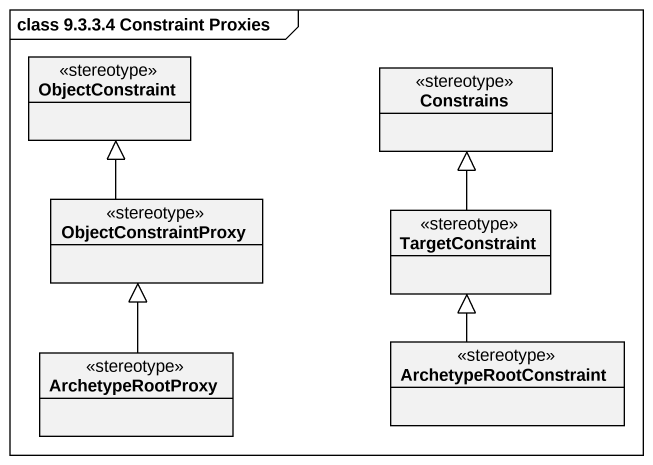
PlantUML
@startuml
mainframe class 9.3.3.4 Constraint Proxies
hide circle
hide empty members
class ObjectConstraint <<stereotype>>
class Constrains <<stereotype>>
class ObjectConstraintProxy <<stereotype>>
class TargetConstraint <<stereotype>>
class ArchetypeRootConstraint <<stereotype>>
class ArchetypeRootProxy <<stereotype>>
ObjectConstraintProxy -up-|> ObjectConstraint
TargetConstraint -up-|> Constrains
ArchetypeRootConstraint -up-|> TargetConstraint
ArchetypeRootProxy -up-|> ObjectConstraintProxy
@enduml
